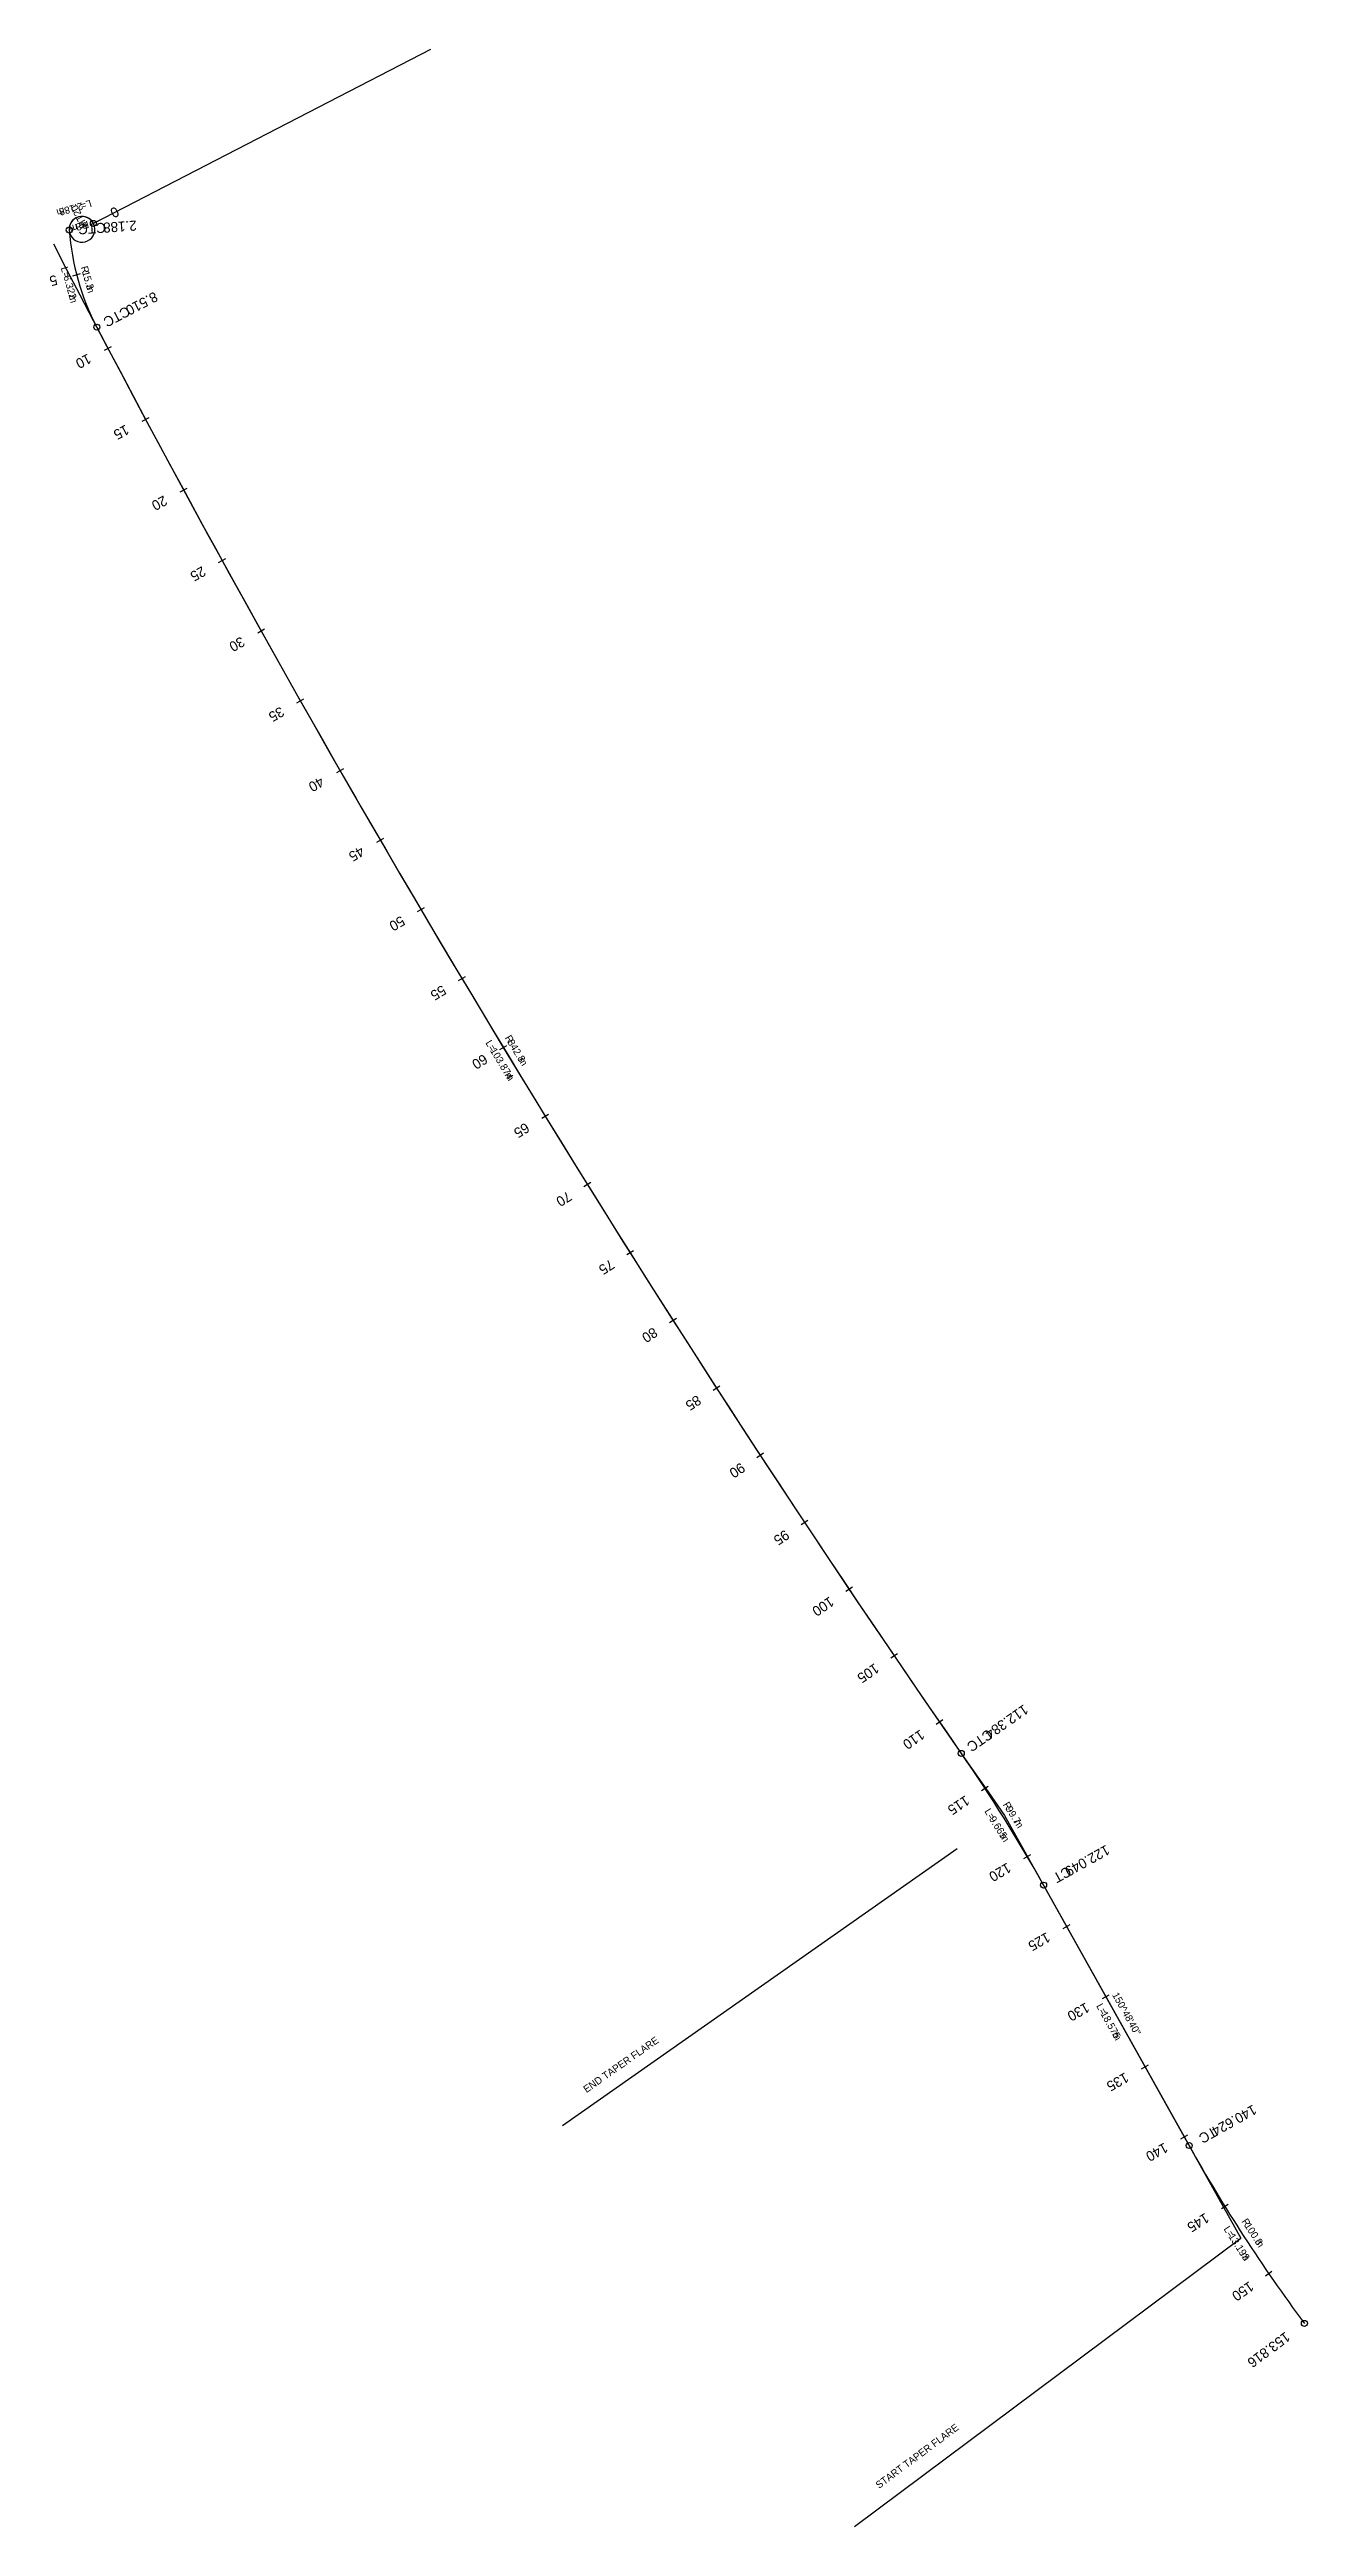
# Model space of a CAD drawing. Extents: x 268858 to 268936, y 5769108 to 5769262.
import ezdxf

# ---------------------------------------------------------------- set-up
doc = ezdxf.new("R2010")
doc.units = 0
for name, color, linetype in [('Default', 7, 'Continuous'), ('EARTHWORKS_BATTER_LINE', 7, 'Continuous'), ('GEOM_HA_FILLET LINE', 7, 'Continuous'), ('LMARK_D_EDGE_NORMAL_AND_PARKING', 7, 'Continuous'), ('LMARK_D_INT_CONTROLLED_GIVE_WAY', 7, 'Continuous'), ('LMARK_D_INT_UNCONTROLLED_GIVE_WAY', 7, 'Continuous'), ('LMARK_D_LANE_STANDARD', 7, 'Continuous'), ('MISC_PATH', 7, 'Continuous'), ('PAVEMENT_MARKING_SYMBOLS', 7, 'Continuous'), ('ROAD_VERGE1', 7, 'Continuous'), ('SAFETY_BARRIER_CONC_TOP', 7, 'Continuous'), ('SAFETY_BARRIER_GUARD_FENCE_EG4_RHS', 7, 'Continuous')]:
    doc.layers.add(name, color=color, linetype=linetype)

msp = doc.modelspace()

# ---------------------------------------------------------------- linework, layer by layer
at = {"layer": 'EARTHWORKS_BATTER_LINE'}
msp.add_line((268919.53, 5769147.86), (268928.59, 5769131.65), dxfattribs=at)
for centre, radius, start, end in [((268859.7, 5769250.93), 0.8, 27.2849, 184.0086), ((268874.17, 5769251.95), 15.3, 184.0086, 207.6817), ((269606.95, 5769636.37), 842.8, 207.68169, 214.74331), ((268832.49, 5769099.24), 99.7, 29.1888, 34.7433), ((269016.15, 5769180.56), 100.3, 209.1888, 216.7251)]:
    msp.add_arc(centre, radius, start, end, dxfattribs=at)
at = {"layer": 'GEOM_HA_FILLET LINE'}
for p, q in [((268881.39, 5769262.12), (268860.41, 5769251.3)), ((268917.1, 5769152.2), (268931.81, 5769125.88)), ((268889.6, 5769132.9), (268914.16, 5769150.13)), ((268907.76, 5769107.94), (268931.81, 5769125.88))]:
    msp.add_line(p, q, dxfattribs=at)
for centre, radius, start, end in [((268859.7, 5769250.93), 0.8, 27.2849, 25.3836), ((268859.7, 5769250.93), 0.8, 27.2849, 184.0086), ((269606.95, 5769636.37), 842.8, 207.28495, 215.06293), ((268874.17, 5769251.95), 15.3, 184.0086, 207.6817), ((269606.95, 5769636.37), 842.8, 207.68169, 214.74331), ((268832.49, 5769099.24), 99.7, 29.1888, 34.7433), ((269016.15, 5769180.56), 100.3, 209.1888, 216.7251)]:
    msp.add_arc(centre, radius, start, end, dxfattribs=at)
at = {"layer": 'LMARK_D_EDGE_NORMAL_AND_PARKING'}
for p, q in [((268860.64, 5769251.42), (268860.19, 5769251.19)), ((268859.12, 5769248.04), (268859.6, 5769248.17)), ((268861.09, 5769243.4), (268861.53, 5769243.64)), ((268863.44, 5769238.99), (268863.88, 5769239.22)), ((268865.81, 5769234.58), (268866.25, 5769234.82)), ((268868.2, 5769230.19), (268868.64, 5769230.43)), ((268870.63, 5769225.82), (268871.06, 5769226.06)), ((268873.07, 5769221.46), (268873.51, 5769221.7)), ((268875.55, 5769217.11), (268875.98, 5769217.36)), ((268878.05, 5769212.78), (268878.48, 5769213.03)), ((268880.57, 5769208.46), (268881.01, 5769208.71)), ((268883.13, 5769204.16), (268883.56, 5769204.42)), ((268885.7, 5769199.87), (268886.13, 5769200.13)), ((268888.31, 5769195.6), (268888.73, 5769195.86)), ((268890.93, 5769191.35), (268891.36, 5769191.61)), ((268893.59, 5769187.11), (268894.01, 5769187.37)), ((268896.26, 5769182.88), (268896.68, 5769183.15)), ((268898.97, 5769178.67), (268899.39, 5769178.94)), ((268901.69, 5769174.48), (268902.11, 5769174.76)), ((268904.45, 5769170.31), (268904.86, 5769170.58)), ((268907.22, 5769166.15), (268907.64, 5769166.42)), ((268910.03, 5769162), (268910.44, 5769162.28)), ((268912.85, 5769157.88), (268913.26, 5769158.16)), ((268915.67, 5769153.75), (268916.09, 5769154.03)), ((268918.3, 5769149.51), (268918.73, 5769149.77)), ((268920.75, 5769145.16), (268921.19, 5769145.41)), ((268923.19, 5769140.8), (268923.62, 5769141.04)), ((268925.63, 5769136.43), (268926.06, 5769136.68)), ((268928.06, 5769132.07), (268928.5, 5769132.31)), ((268930.59, 5769127.74), (268931.02, 5769128)), ((268933.33, 5769123.54), (268933.74, 5769123.83))]:
    msp.add_line(p, q, dxfattribs=at)
at = {"layer": 'LMARK_D_INT_CONTROLLED_GIVE_WAY'}
for centre in [(268860.41, 5769251.3), (268858.91, 5769250.88), (268860.62, 5769244.84), (268914.41, 5769156.06), (268919.53, 5769147.86), (268928.59, 5769131.65), (268935.76, 5769120.58)]:
    msp.add_circle(centre, 0.188, dxfattribs=at)

# ---------------------------------------------------------------- texts
at = {"layer": 'Default'}
for s, rotation, p in [('END TAPER FLARE', 35.0629, (268891.09, 5769134.91)), ('START TAPER FLARE', 36.7251, (268909.29, 5769110.27))]:
    msp.add_text(s, height=0.45, rotation=rotation, dxfattribs=at).set_placement(p)
at = {"layer": 'LMARK_D_INT_UNCONTROLLED_GIVE_WAY'}
for s, rotation, p in [('L=', 195.6468, (268860.22, 5769252.77)), ('m', 195.6468, (268858.55, 5769252.3)), ('2.188', 195.6468, (268859.68, 5769252.61)), ('L=', 285.8451, (268858.37, 5769248.53)), ('6.322', 285.8451, (268858.53, 5769247.99)), ('m', 285.8451, (268858.87, 5769246.79)), ('L=', 301.2125, (268884.78, 5769200.29)), ('103.874', 301.2125, (268885.07, 5769199.81)), ('m', 301.2125, (268885.98, 5769198.3)), ('L=', 301.9661, (268915.83, 5769152.46)), ('9.665', 301.9661, (268916.12, 5769151.98)), ('m', 301.9661, (268916.79, 5769150.92)), ('L=', 302.957, (268930.71, 5769126.46)), ('13.193', 302.957, (268931.01, 5769125.99)), ('m', 302.957, (268931.76, 5769124.84))]:
    msp.add_text(s, height=0.45, rotation=rotation, dxfattribs=at).set_placement(p)
at = {"layer": 'LMARK_D_LANE_STANDARD'}
for s, rotation, p in [('0', 27.2849, (268861.67, 5769251.6)), ('5', 194.538, (268858.07, 5769248.1)), ('10', 207.783, (268860.06, 5769243.21)), ('15', 208.1229, (268862.41, 5769238.79)), ('20', 208.4628, (268864.78, 5769234.38)), ('25', 208.8027, (268867.18, 5769229.98)), ('30', 209.1426, (268869.6, 5769225.6)), ('35', 209.4826, (268872.05, 5769221.24)), ('40', 209.8225, (268874.53, 5769216.88)), ('45', 210.1624, (268877.03, 5769212.55)), ('50', 210.5023, (268879.55, 5769208.22)), ('55', 210.8422, (268882.11, 5769203.91)), ('60', 211.1821, (268884.69, 5769199.62)), ('65', 211.522, (268887.29, 5769195.35)), ('70', 211.862, (268889.92, 5769191.08)), ('75', 212.2019, (268892.57, 5769186.84)), ('80', 212.5418, (268895.25, 5769182.61)), ('85', 212.8817, (268897.96, 5769178.39)), ('90', 213.2216, (268900.69, 5769174.19)), ('95', 213.5615, (268903.44, 5769170.01)), ('100', 213.9014, (268906.22, 5769165.85)), ('105', 214.2413, (268909.02, 5769161.7)), ('110', 214.5813, (268911.85, 5769157.57)), ('115', 213.2397, (268914.66, 5769153.47)), ('120', 210.3663, (268917.27, 5769149.28)), ('125', 209.1888, (268919.72, 5769144.95)), ('130', 209.1888, (268922.16, 5769140.58)), ('135', 209.1888, (268924.6, 5769136.22)), ('140', 209.1888, (268927.04, 5769131.85)), ('145', 211.6888, (268929.58, 5769127.48)), ('150', 214.545, (268932.33, 5769123.23)), ('153.816', 216.7251, (268934.57, 5769120.09))]:
    msp.add_text(s, height=0.625, rotation=rotation, dxfattribs=at).set_placement(p)
at = {"layer": 'MISC_PATH'}
for s, rotation, p in [('CTC', 184.0086, (268861.15, 5769251.35)), ('2.188', 184.0086, (268863.08, 5769251.48)), ('8.510', 207.6817, (268864.2, 5769247.07)), ('CTC', 207.6817, (268862.48, 5769246.17)), ('112.384', 214.7433, (268918.3, 5769159.14)), ('CTC', 214.7433, (268916.1, 5769157.61)), ('122.049', 209.1888, (268923.42, 5769150.39)), ('CT', 209.1888, (268921.03, 5769149.06)), ('140.624', 209.1888, (268932.56, 5769134.22)), ('TC', 209.1888, (268930.09, 5769132.84))]:
    msp.add_text(s, height=0.625, rotation=rotation, dxfattribs=at).set_placement(p)
at = {"layer": 'PAVEMENT_MARKING_SYMBOLS'}
for s, p in [('L=', (268922.79, 5769140.34)), ('18.575', (268923.06, 5769139.85)), ('m', (268923.77, 5769138.58))]:
    msp.add_text(s, height=0.45, rotation=299.1888, dxfattribs=at).set_placement(p)
at = {"layer": 'ROAD_VERGE1'}
for s, rotation, p in [('m', 195.6468, (268859.36, 5769251.28)), ('.8', 195.6468, (268859.75, 5769251.39)), ('R', 195.6468, (268860.05, 5769251.47)), ('R', 285.8451, (268859.61, 5769248.57)), ('15.3', 285.8451, (268859.7, 5769248.27)), ('m', 285.8451, (268859.94, 5769247.41)), ('R', 301.2125, (268885.99, 5769200.6)), ('842.8', 301.2125, (268886.15, 5769200.33)), ('m', 301.2125, (268886.82, 5769199.23)), ('R', 301.9661, (268916.98, 5769152.87)), ('99.7', 301.9661, (268917.15, 5769152.6)), ('m', 301.9661, (268917.67, 5769151.78)), ('R', 302.957, (268931.83, 5769126.93)), ('100.3', 302.957, (268932.01, 5769126.66)), ('m', 302.957, (268932.65, 5769125.68))]:
    msp.add_text(s, height=0.45, rotation=rotation, dxfattribs=at).set_placement(p)
at = {"layer": 'SAFETY_BARRIER_CONC_TOP'}
msp.add_text('MT20', height=0.45, rotation=117.2849, dxfattribs=at).set_placement((268860.08, 5769251.13))
at = {"layer": 'SAFETY_BARRIER_GUARD_FENCE_EG4_RHS'}
msp.add_text('150^48\'40"', height=0.45, rotation=299.1888, dxfattribs=at).set_placement((268923.78, 5769141.03))

doc.saveas('drawing.dxf')
